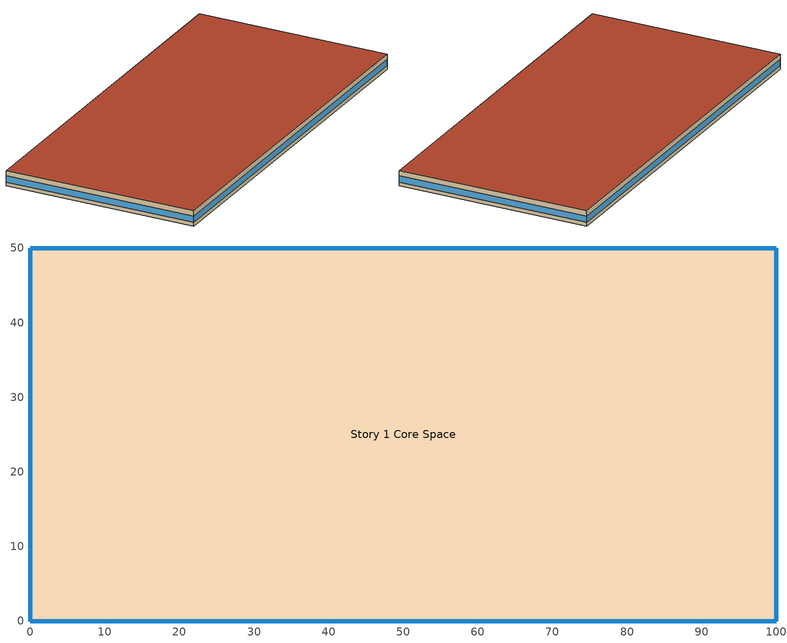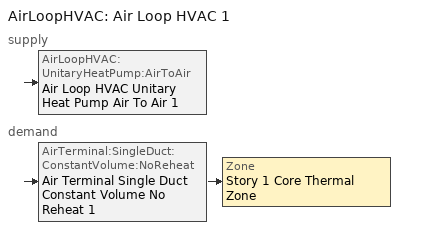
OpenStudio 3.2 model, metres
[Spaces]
Story 1 Core Space
 floor ground: 0,0 0,50 100,50 100,0 z0
 wall outside: 0,50 0,0 100,0 100,50 0,50 z0:4
 window: 0.03,0 99.97,0 / 100,0.03 100,49.97 / 99.97,50 0.03,50 / 0,49.97 0,0.03 z1:2.6
 roof outside: 100,0 100,50 0,50 0,0 z4
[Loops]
AirLoopHVAC 'Air Loop HVAC 1'
 supply: AirLoopHVAC:UnitaryHeatPump:AirToAir 'Air Loop HVAC Unitary Heat Pump Air To Air 1'
 demand: AirTerminal:SingleDuct:ConstantVolume:NoReheat 'Air Terminal Single Duct Constant Volume No Reheat 1' > Zone 'Story 1 Core Thermal Zone'
[Building]
Building 1: Space Type=Baseline Model Space Type; Default Construction Set=ASHRAE_189.1-2009_ClimateZone 4-5 (mdoff)_ConstSet
[SizingPeriod:DesignDay] Barometric Pressure {Pa}=98934; Sky Clearness=0; Rain Indicator=0; Snow Indicator=0; Day of Month=21; Daylight Saving Time Indicator=0; Humidity Indicating Type=Wetbulb; Dry-Bulb Temperature Range Modifier Type=DefaultMultipliers
Name | Maximum Dry-Bulb Temperature {C} | Daily Dry-Bulb Temperature Range {deltaC} | Humidity Indicating Conditions at Maximum Dry-Bulb | Wind Speed {m/s} | Wind Direction {deg} | Month | Day Type | Solar Model Indicator | ASHRAE Taub | ASHRAE Taud
Chicago Ohare Intl Ap Ann Htg 99.6% Condns DB | -20 | 0 | -20 | 4.9 | 270 | 1 | WinterDesignDay | ASHRAEClearSky
Chicago Ohare Intl Ap Ann Clg .4% Condns DB=>MWB | 33.3 | 10.5 | 23.7 | 5.2 | 230 | 7 | SummerDesignDay | ASHRAETau | 0.455 | 2.05
[DefaultConstructionSet]
ASHRAE_189.1-2009_ClimateZone 4-5 (mdoff)_ConstSet: Default Exterior Surface Constructions=ASHRAE_189.1-2009_ClimateZone 4-5 (mdoff)_Exterior_DefSurfCons; Default Interior Surface Constructions=000_Interior_DefSurfCons; Default Ground Contact Surface Constructions=000_Ground_DefSurfCons; Default Exterior SubSurface Constructions=ASHRAE_189.1-2009_ClimateZone 4-5 (mdoff)_Exterior_DefSubCons; Default Interior SubSurface Constructions=000_Interior_DefSubCons; Interior Partition Construction=000_Interior Partition
[DefaultSurfaceConstructions]
Name | Floor Construction | Wall Construction | Roof Ceiling Construction
ASHRAE_189.1-2009_ClimateZone 4-5 (mdoff)_Exterior_DefSurfCons | 000_ExtSlabCarpet_4in_ClimateZone 1-8 | ASHRAE_189.1-2009_ExtWall_SteelFrame_ClimateZone 4-8 | ASHRAE_189.1-2009_ExtRoof_IEAD_ClimateZone 2-5
000_Interior_DefSurfCons | 000_Interior Floor | 000_Interior Wall | 000_Interior Ceiling
000_Ground_DefSurfCons | 000_ExtSlabCarpet_4in_ClimateZone 1-8 | 000_ExtSlabCarpet_4in_ClimateZone 1-8 | 000_ExtSlabCarpet_4in_ClimateZone 1-8
[DefaultSubSurfaceConstructions] Glass Door Construction=000_Exterior Window; Skylight Construction=000_Exterior Window; Tubular Daylight Dome Construction=000_Interior Window; Tubular Daylight Diffuser Construction=000_Interior Window
Name | Fixed Window Construction | Operable Window Construction | Door Construction
ASHRAE_189.1-2009_ClimateZone 4-5 (mdoff)_Exterior_DefSubCons | ASHRAE_189.1-2009_ExtWindow_ClimateZone 4-5 | ASHRAE_189.1-2009_ExtWindow_ClimateZone 4-5 | 000_Exterior Door
000_Interior_DefSubCons | 000_Interior Window | 000_Interior Window | 000_Interior Door
[Construction]
000_Interior Partition; 000_Interior Door: 000_G05 25mm wood
000_ExtSlabCarpet_4in_ClimateZone 1-8: MAT-CC05 4 HW CONCRETE, CP02 CARPET PAD
ASHRAE_189.1-2009_ExtWall_SteelFrame_ClimateZone 4-8: MAT-SHEATH, Wall Insulation [39], 1/2IN Gypsum
ASHRAE_189.1-2009_ExtRoof_IEAD_ClimateZone 2-5: Roof Membrane, Roof Insulation [21], Metal Decking
000_Interior Floor: 000_F16 Acoustic tile, 000_F05 Ceiling air space resistance, 000_M11 100mm lightweight concrete
000_Interior Wall: 000_G01a 19mm gypsum board, 000_F04 Wall air space resistance, 000_G01a 19mm gypsum board
000_Interior Ceiling: 000_M11 100mm lightweight concrete, 000_F05 Ceiling air space resistance, 000_F16 Acoustic tile
ASHRAE_189.1-2009_ExtWindow_ClimateZone 4-5: Theoretical Glass [207]
000_Exterior Door: 000_F08 Metal surface, 000_I01 25mm insulation board
000_Exterior Window: 000_Clear 3mm, 000_Air 13mm, 000_Clear 3mm
000_Interior Window: 000_Clear 3mm
[Material]
Name | Roughness | Thickness {m} | Conductivity {W/m-K} | Density {kg/m3} | Specific Heat {J/kg-K} | Thermal Absorptance | Solar Absorptance | Visible Absorptance
000_G05 25mm wood | MediumSmooth | 0.0254 | 0.15 | 608 | 1630
MAT-CC05 4 HW CONCRETE | Rough | 0.1016 | 1.311 | 2240 | 836.8 | 0.9 | 0.7 | 0.7
Wall Insulation [39] | MediumRough | 0.1184 | 0.045 | 265 | 836.8 | 0.9 | 0.7 | 0.7
1/2IN Gypsum | Smooth | 0.0127 | 0.16 | 784.9 | 830 | 0.9 | 0.92 | 0.92
Roof Membrane | VeryRough | 0.0095 | 0.16 | 1121.29 | 1460 | 0.9 | 0.7 | 0.7
Roof Insulation [21] | MediumRough | 0.2105 | 0.049 | 265 | 836.8 | 0.9 | 0.7 | 0.7
Metal Decking | MediumSmooth | 0.0015 | 45.006 | 7680 | 418.4 | 0.9 | 0.7 | 0.3
000_F16 Acoustic tile | MediumSmooth | 0.0191 | 0.06 | 368 | 590
000_M11 100mm lightweight concrete | MediumRough | 0.1016 | 0.53 | 1280 | 840
000_G01a 19mm gypsum board | MediumSmooth | 0.019 | 0.16 | 800 | 1090
000_F08 Metal surface | Smooth | 0.0008 | 45.28 | 7824 | 500
000_I01 25mm insulation board | MediumRough | 0.0254 | 0.03 | 43 | 1210
[Material:NoMass] Thermal Absorptance=0.9; Solar Absorptance=0.7
Name | Roughness | Thermal Resistance | Visible Absorptance
CP02 CARPET PAD | VeryRough | 0.2165 | 0.8
MAT-SHEATH | Rough | 0.3626 | 0.7
[Material:AirGap]
Name | Thermal Resistance
000_F05 Ceiling air space resistance | 0.18
000_F04 Wall air space resistance | 0.15
[WindowMaterial:Glazing] Optical Data Type=SpectralAverage; Thickness=0.003; Infrared Transmittance at Normal Incidence=0
Name | Solar Transmittance at Normal Incidence | Front Side Solar Reflectance at Normal Incidence | Back Side Solar Reflectance at Normal Incidence | Visible Transmittance at Normal Incidence | Front Side Visible Reflectance at Normal Incidence | Back Side Visible Reflectance at Normal Incidence | Front Side Infrared Hemispherical Emissivity | Back Side Infrared Hemispherical Emissivity | Conductivity | Dirt Correction Factor for Solar and Visible Transmittance | Solar Diffusing
Theoretical Glass [207] | 0.3311 | 0.6189 | 0.6189 | 0.44 | 0.51 | 0.51 | 0.9 | 0.9 | 0.0133 | 1 | No
000_Clear 3mm | 0.837 | 0.075 | 0.075 | 0.898 | 0.081 | 0.081 | 0.84 | 0.84 | 0.9
[WindowMaterial:Gas]
000_Air 13mm: Gas Type=Air; Thickness=0.0127
[BuildingStory]
Story 1: Nominal Z Coordinate {m}=0; Nominal Floor to Floor Height {m}=4
[Space]
Story 1 Core Space: Building Story=Story 1; Thermal Zone=Story 1 Core Thermal Zone
[ThermalZone]
Story 1 Core Thermal Zone: Thermostat=Thermostat Setpoint Dual Setpoint 1; Use Ideal Air Loads=No
[Sizing:Zone]
Story 1 Core Thermal Zone: Zone Cooling Design Supply Air Temperature Input Method=SupplyAirTemperature; Zone Cooling Design Supply Air Temperature {C}=14; Zone Cooling Design Supply Air Temperature Difference {deltaC}=11.11; Zone Heating Design Supply Air Temperature Input Method=SupplyAirTemperature; Zone Heating Design Supply Air Temperature {C}=40; Zone Heating Design Supply Air Temperature Difference {deltaC}=11.11; Zone Cooling Design Supply Air Humidity Ratio {kg-H2O/kg-air}=0.0085; Zone Heating Design Supply Air Humidity Ratio {kg-H2O/kg-air}=0.008; Cooling Design Air Flow Method=DesignDay; Heating Design Air Flow Method=DesignDay; Account for Dedicated Outdoor Air System=No; Dedicated Outdoor Air System Control Strategy=NeutralSupplyAir; Dedicated Outdoor Air Low Setpoint Temperature for Design {C}=autosize; Dedicated Outdoor Air High Setpoint Temperature for Design {C}=autosize
[Zone equipment]
Story 1 Core Thermal Zone: Air Terminal Single Duct Constant Volume No Reheat 1
[SpaceType]
Baseline Model Space Type: Default Schedule Set=Baseline Model Schedule Set; Design Specification Outdoor Air Object=Baseline Model OA
[DefaultScheduleSet]
Baseline Model Schedule Set: Number of People Schedule=Baseline Model People Lights and Equipment Schedule; People Activity Level Schedule=Baseline Model People Activity Schedule; Lighting Schedule=Baseline Model People Lights and Equipment Schedule; Electric Equipment Schedule=Baseline Model People Lights and Equipment Schedule; Infiltration Schedule=Baseline Model Infiltration Schedule
[DesignSpecification:OutdoorAir]
Baseline Model OA: Outdoor Air Method=Sum; Outdoor Air Flow per Person {m3/s-person}=0.00943895
[SpaceInfiltration:DesignFlowRate]
Baseline Model Infiltration: Space or SpaceType=Baseline Model Space Type; Design Flow Rate Calculation Method=Flow/ExteriorArea; Flow per Exterior Surface Area {m3/s-m2}=0.0003048
[People:Definition]
Baseline Model People Definition: Number of People Calculation Method=People/Area; People per Space Floor Area {person/m2}=0.0538196; Fraction Radiant=0.3
[People]
Baseline Model People: People Definition=Baseline Model People Definition; Space or SpaceType=Baseline Model Space Type; Multiplier=1
[Lights:Definition]
Baseline Model Lights Definition: Design Level Calculation Method=Watts/Area; Watts per Space Floor Area {W/m2}=10.7639
[Lights]
Baseline Model Lights: Lights Definition=Baseline Model Lights Definition; Space or SpaceType=Baseline Model Space Type; Fraction Replaceable=1
[ElectricEquipment:Definition]
Baseline Model Electric Equipment Definition: Design Level Calculation Method=Watts/Area; Watts per Space Floor Area {W/m2}=10.7639
[ElectricEquipment]
Baseline Model Electric Equipment: Electric Equipment Definition=Baseline Model Electric Equipment Definition; Space or SpaceType=Baseline Model Space Type
[ThermostatSetpoint:DualSetpoint]
Thermostat Setpoint Dual Setpoint 1: Heating Setpoint Temperature Schedule=Heating Sch; Cooling Setpoint Temperature Schedule=Cooling Sch
[AirLoopHVAC]
Air Loop HVAC 1: Availability Schedule=Always On Discrete; Design Supply Air Flow Rate {m3/s}=autosize; Design Return Air Flow Fraction of Supply Air Flow=1
[Sizing:System]
Air Loop HVAC 1: Type of Load to Size On=Sensible; Design Outdoor Air Flow Rate {m3/s}=Autosize; Central Heating Maximum System Air Flow Ratio=0.3; Preheat Design Temperature {C}=7; Preheat Design Humidity Ratio {kg-H2O/kg-Air}=0.008; Precool Design Temperature {C}=12.8; Precool Design Humidity Ratio {kg-H2O/kg-Air}=0.008; Central Cooling Design Supply Air Temperature {C}=12.8; Central Heating Design Supply Air Temperature {C}=16.7; Sizing Option=NonCoincident; 100% Outdoor Air in Cooling=Yes; 100% Outdoor Air in Heating=Yes; Central Cooling Design Supply Air Humidity Ratio {kg-H2O/kg-Air}=0.0085; Central Heating Design Supply Air Humidity Ratio {kg-H2O/kg-Air}=0.008; Cooling Design Air Flow Method=DesignDay; Cooling Design Air Flow Rate {m3/s}=0; Heating Design Air Flow Method=DesignDay; Heating Design Air Flow Rate {m3/s}=0; System Outdoor Air Method=ZoneSum; Zone Maximum Outdoor Air Fraction=1; Cooling Supply Air Flow Rate Per Floor Area {m3/s-m2}=0.00996765; Cooling Fraction of Autosized Cooling Supply Air Flow Rate=1; Cooling Supply Air Flow Rate Per Unit Cooling Capacity {m3/s-W}=3.94755e-05; Heating Supply Air Flow Rate Per Floor Area {m3/s-m2}=0.00996765; Heating Fraction of Autosized Heating Supply Air Flow Rate=1; Heating Fraction of Autosized Cooling Supply Air Flow Rate=1; Heating Supply Air Flow Rate Per Unit Heating Capacity {m3/s-W}=3.15882e-05; Cooling Design Capacity Method=CoolingDesignCapacity; Cooling Design Capacity {W}=autosize; Cooling Design Capacity Per Floor Area {W/m2}=234.7; Fraction of Autosized Cooling Design Capacity=1; Heating Design Capacity Method=HeatingDesignCapacity; Heating Design Capacity {W}=autosize; Heating Design Capacity Per Floor Area {W/m2}=157; Fraction of Autosized Heating Design Capacity=1; Central Cooling Capacity Control Method=OnOff
[Fan:OnOff]
Fan On Off 1: Availability Schedule=Always On Discrete; Fan Total Efficiency=0.6; Pressure Rise {Pa}=300; Maximum Flow Rate {m3/s}=autosize; Motor Efficiency=0.8; Motor In Airstream Fraction=1; Fan Power Ratio Function of Speed Ratio Curve=Fan On Off Power Curve; Fan Efficiency Ratio Function of Speed Ratio Curve=Fan On Off Efficiency Curve
[Coil:Heating:Electric]
Coil Heating Electric 1: Availability Schedule=Always On Discrete
[Coil:Heating:DX:VariableSpeed]
Coil Heating DX Variable Speed 1: Nominal Speed Level=1; Rated Heating Capacity At Selected Nominal Speed Level {W}=autosize; Rated Air Flow Rate At Selected Nominal Speed Level {m3/s}=autosize; Energy Part Load Fraction Curve=Curve Quadratic 1; Minimum Outdoor Dry-Bulb Temperature for Compressor Operation {C}=-5; Maximum Outdoor Dry-Bulb Temperature for Defrost Operation {C}=5; Crankcase Heater Capacity {W}=200; Maximum Outdoor Dry-Bulb Temperature for Crankcase Heater Operation {C}=10; Defrost Strategy=Resistive; Defrost Control=OnDemand; Defrost Time Period Fraction=0.166667; Resistive Defrost Heater Capacity {W}=autosize
[Coil:Heating:DX:VariableSpeed:SpeedData]
Coil Heating DX Variable Speed Speed Data 1: Reference Unit Gross Rated Heating Capacity {W}=9124.85; Reference Unit Gross Rated Heating COP=4.29731; Reference Unit Rated Air Flow Rate {m3/s}=0.653; Heating Capacity Function of Temperature Curve=Curve Biquadratic 1; Total  Heating Capacity Function of Air Flow Fraction Curve=Curve Quadratic 2; Energy Input Ratio Function of Temperature Curve=Curve Biquadratic 2; Energy Input Ratio Function of Air Flow Fraction Curve=Curve Quadratic 3
[Coil:Cooling:DX:VariableSpeed]
Coil Cooling DX Variable Speed 1: Nominal Speed Level=1; Gross Rated Total Cooling Capacity At Selected Nominal Speed Level {W}=autosize; Rated Air Flow Rate At Selected Nominal Speed Level {m3/s}=autosize; Nominal Time for Condensate to Begin Leaving the Coil {s}=0; Initial Moisture Evaporation Rate Divided by Steady-State AC Latent Capacity=0; Energy Part Load Fraction Curve=Curve Quadratic 4; Condenser Type=AirCooled; Evaporative Condenser Pump Rated Power Consumption {W}=0; Crankcase Heater Capacity {W}=0; Maximum Outdoor Dry-Bulb Temperature for Crankcase Heater Operation {C}=10; Minimum Outdoor Dry-Bulb Temperature for Compressor Operation {C}=-25; Basin Heater Capacity {W/K}=0; Basin Heater Setpoint Temperature {C}=2
[Coil:Cooling:DX:VariableSpeed:SpeedData]
Coil Cooling DX Variable Speed Speed Data 1: Reference Unit Gross Rated Total Cooling Capacity {W}=8914.19; Reference Unit Gross Rated Sensible Heat Ratio=0.79; Reference Unit Gross Rated Cooling COP {W/W}=3.98049; Reference Unit Rated Air Flow Rate {m3/s}=0.944; Total Cooling Capacity Function of Temperature Curve=Curve Biquadratic 3; Total Cooling Capacity Function of Air Flow Fraction Curve=Curve Quadratic 5; Energy Input Ratio Function of Temperature Curve=Curve Biquadratic 4; Energy Input Ratio Function of Air Flow Fraction Curve=Curve Quadratic 6
[AirLoopHVAC:UnitaryHeatPump:AirToAir]
Air Loop HVAC Unitary Heat Pump Air To Air 1: Availability Schedule=Always On Discrete; Supply Air Flow Rate During Cooling Operation {m3/s}=Autosize; Supply Air Flow Rate During Heating Operation {m3/s}=Autosize; Controlling Zone or Thermostat Location=Story 1 Core Thermal Zone; Supply Air Fan=Fan On Off 1; Heating Coil=Coil Heating DX Variable Speed 1; Cooling Coil=Coil Cooling DX Variable Speed 1; Supplemental Heating Coil=Coil Heating Electric 1; Maximum Supply Air Temperature from Supplemental Heater {C}=Autosize
[AirTerminal:SingleDuct:ConstantVolume:NoReheat]
Air Terminal Single Duct Constant Volume No Reheat 1: Availability Schedule=Always On Discrete; Maximum Air Flow Rate {m3/s}=AutoSize
[Schedule:Ruleset]
Name | Default Day Schedule | Summer Design Day Schedule | Winter Design Day Schedule
Baseline Model Infiltration Schedule | Baseline Model Infiltration Schedule Schedule All Days | Baseline Model Infiltration Schedule Summer Design Day | Baseline Model Infiltration Schedule Winter Design Day
Baseline Model People Lights and Equipment Schedule | Baseline Model People Lights and Equipment Schedule Schedule Week Day | Baseline Model People Lights and Equipment Schedule Summer Design Day | Baseline Model People Lights and Equipment Schedule Winter Design Day
Baseline Model People Activity Schedule | Baseline Model People Activity Schedule Default
Cooling Sch | Cooling Sch Default
Heating Sch | Heating Sch Default
[Schedule:Day]
Baseline Model Infiltration Schedule Schedule All Days: 6, 0, 1, 22, 0, 0.25, 24, 0, 1
Baseline Model Infiltration Schedule Winter Design Day; Baseline Model Infiltration Schedule Summer Design Day; Baseline Model People Lights and Equipment Schedule Summer Design Day: 24, 0, 1
Baseline Model People Lights and Equipment Schedule Schedule Week Day: 6, 0, 0, 7, 0, 0.1, 8, 0, 0.2, 12, 0, 0.95, 13, 0, 0.5, 17, 0, 0.95, 18, 0, 0.7, 20, 0, 0.4, 22, 0, 0.1, 24, 0, 0.05
Baseline Model People Lights and Equipment Schedule Winter Design Day; Baseline Model People Lights and Equipment Schedule Schedule Sunday: 24, 0, 0
Baseline Model People Lights and Equipment Schedule Saturday: 6, 0, 0, 8, 0, 0.1, 14, 0, 0.5, 17, 0, 0.1, 24, 0, 0
Baseline Model People Activity Schedule Default: 24, 0, 120
Cooling Sch Default: 24, 0, 28
Heating Sch Default: 24, 0, 24
[Schedule:Rule] Schedule Ruleset=Baseline Model People Lights and Equipment Schedule
Name | Rule Order | Day Schedule | Apply Saturday | Apply Sunday
Baseline Model People Lights and Equipment Schedule Saturday Rule | 1 | Baseline Model People Lights and Equipment Schedule Saturday | Yes
Baseline Model People Lights and Equipment Schedule Sunday Rule | 0 | Baseline Model People Lights and Equipment Schedule Schedule Sunday |  | Yes
[Schedule:Constant]
Always On Discrete: Value=1
[Curve:Exponent]
Fan On Off Power Curve: Coefficient1 Constant=1; Coefficient2 Constant=0; Coefficient3 Constant=0; Minimum Value of x=0; Maximum Value of x=1
[Curve:Cubic]
Fan On Off Efficiency Curve: Coefficient1 Constant=1; Coefficient2 x=0; Coefficient3 x**2=0; Coefficient4 x**3=0; Minimum Value of x=0; Maximum Value of x=1
[Curve:Quadratic] Coefficient3 x**2=0
Name | Coefficient1 Constant | Coefficient2 x | Minimum Value of x | Maximum Value of x
Curve Quadratic 1; Curve Quadratic 4 | 0.85 | 0.15 | 0 | 1
Curve Quadratic 2; Curve Quadratic 3; Curve Quadratic 5; Curve Quadratic 6 | 1 | 0 | 0.5 | 1.5
[Curve:Biquadratic]
Name | Coefficient1 Constant | Coefficient2 x | Coefficient3 x**2 | Coefficient4 y | Coefficient5 y**2 | Coefficient6 x*y | Minimum Value of x | Maximum Value of x | Minimum Value of y | Maximum Value of y
Curve Biquadratic 1 | 0.840651 | -8.3433e-05 | -6.83822e-05 | 0.0234245 | 0.000176366 | -9.01777e-05 | 17.78 | 23.33 | -30.56 | 17.22
Curve Biquadratic 2 | 0.917208 | -0.0116036 | 0.00100748 | -0.00892884 | 0.000934913 | -0.000932624 | 17.78 | 23.33 | -30.56 | 17.22
Curve Biquadratic 3 | 1.62534 | -0.0786551 | 0.00306798 | 0.000800209 | -3.5406e-05 | -0.000353441 | 13.89 | 22.22 | 12.78 | 51.67
Curve Biquadratic 4 | 1.42404 | -0.0593311 | 0.00260681 | 0.000886755 | -3.69191e-05 | -0.00035528 | 13.89 | 22.22 | 12.78 | 51.67
